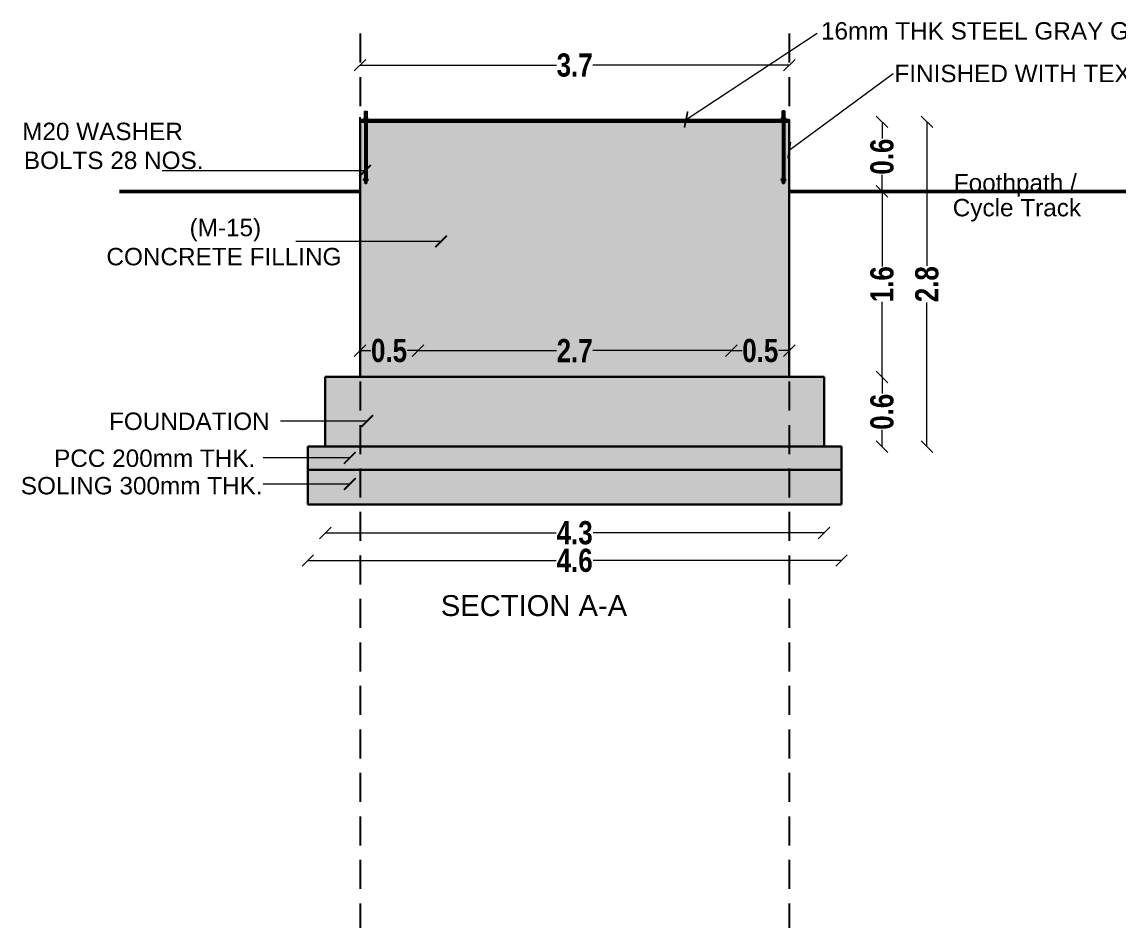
# Model space of a CAD drawing. Header units: metres. Extents: x 6 to 601, y -20 to 118.
# Drawn here: x 99.42 to 108.87, y 7.33 to 15.07 of the extents above; entities that cross this region are included whole.
import ezdxf
from ezdxf.enums import TextEntityAlignment as Align

# ---------------------------------------------------------------- set-up
doc = ezdxf.new("R2010")
doc.units = ezdxf.units.M
doc.header["$MEASUREMENT"] = 0
doc.linetypes.add('HIDDEN', pattern=[0.375, 0.25, -0.125])
for name, color, linetype in [('DWG', 150, 'Continuous'), ('HATCH', 8, 'Continuous'), ('ProfileEdges', 7, 'Continuous')]:
    doc.layers.add(name, color=color, linetype=linetype)
doc.layers.add('foundation wall and slab', color=7, linetype='Continuous', lineweight=30)
doc.styles.add('AR', font='arial.ttf')
doc.styles.add('ARIAL', font='arialbd.ttf', dxfattribs={"width": 0.8})
doc.styles.add('PDF Arial', font='arial.ttf')
doc.dimstyles.new('PDA_Dimentions', dxfattribs={"dimtxt": 0.3, "dimasz": 0.1, "dimexe": 0.075, "dimexo": 0.625, "dimgap": 0.1, "dimtad": 1, "dimdsep": 46, "dimtxsty": 'ARIAL', "dimblk": 'ARCHTICK', "dimcen": 0.09, "dimadec": 0, "dimazin": 0, "dimtfac": 1, "dimtmove": 1, "dimatfit": 3, "dimldrblk": 'ARCHTICK', "dimfxl": 1, "dimfxlon": 1, "dimlwd": 9, "dimarcsym": 0})
pattern_1 = [(37.5, (-4.18811, -11.503938), (-0.001070887, 0.032756004), [0, -0.02584, 0, -0.0289, 0, -0.027625]), (7.5, (-4.18811, -11.50394), (0.030086204, 0.047976483), [0, -0.01394, 0, -0.02329, 0, -0.008925]), (327.5, (-4.20902, -11.503938), (0.052940412, 9.6204e-05), [0, -0.0085, 0, -0.0306, 0, -0.03995]), (317.5, (-4.20902, -11.50394), (0.051104152, 0.014920485), [0, -0.00425, 0, -0.02006, 0, -0.02295])]

# ---------------------------------------------------------------- blocks, each defined once
blk = doc.blocks.new('_Oblique')
at = {"color": 0, "linetype": 'ByBlock', "lineweight": -2}
blk.add_line((-0.5, -0.5), (0.5, 0.5), dxfattribs=at)
blk = doc.blocks.new('*D132')
at = {"color": 0, "lineweight": 9, "transparency": 16777216}
for p, q in [((102.3391, 12.238), (102.4318, 12.238)), ((102.8391, 12.238), (102.7464, 12.238))]:
    blk.add_line(p, q, dxfattribs=at)
at = {"layer": 'Defpoints', "color": 0, "transparency": 16777216}
for p in [(102.3391, 12.5158), (102.8391, 12.5158), (102.8391, 12.238)]:
    blk.add_point(p, dxfattribs=at)
at = {"color": 0, "lineweight": 9, "transparency": 16777216, "xscale": 0.1, "yscale": 0.1, "zscale": 0.1, "rotation": 180}
blk.add_blockref('_Oblique', (102.3391, 12.238), dxfattribs=at)
at = {"color": 0, "lineweight": 9, "transparency": 16777216, "xscale": 0.1, "yscale": 0.1, "zscale": 0.1}
blk.add_blockref('_Oblique', (102.8391, 12.238), dxfattribs=at)
at = {"color": 0, "transparency": 16777216, "insert": (102.5891, 12.238), "char_height": 0.2, "attachment_point": 5, "style": 'ARIAL'}
blk.add_mtext('0.5', dxfattribs=at)
blk = doc.blocks.new('_ArchTick')
at = {"color": 0, "linetype": 'ByBlock', "const_width": 0.15}
blk.add_lwpolyline([(-0.5, -0.5), (0.5, 0.5)], dxfattribs=at)
blk = doc.blocks.new('*D133')
at = {"color": 0, "lineweight": 9, "transparency": 16777216}
for p, q in [((102.8391, 12.238), (104.0315, 12.238)), ((105.5391, 12.238), (104.3467, 12.238))]:
    blk.add_line(p, q, dxfattribs=at)
at = {"layer": 'Defpoints', "color": 0, "transparency": 16777216}
for p in [(102.8391, 12.5158), (105.5391, 12.5158), (105.5391, 12.238)]:
    blk.add_point(p, dxfattribs=at)
at = {"color": 0, "lineweight": 9, "transparency": 16777216, "xscale": 0.1, "yscale": 0.1, "zscale": 0.1, "rotation": 180}
blk.add_blockref('_Oblique', (102.8391, 12.238), dxfattribs=at)
at = {"color": 0, "lineweight": 9, "transparency": 16777216, "xscale": 0.1, "yscale": 0.1, "zscale": 0.1}
blk.add_blockref('_Oblique', (105.5391, 12.238), dxfattribs=at)
at = {"color": 0, "transparency": 16777216, "insert": (104.1891, 12.238), "char_height": 0.2, "attachment_point": 5, "style": 'ARIAL'}
blk.add_mtext('2.7', dxfattribs=at)
blk = doc.blocks.new('*D134')
at = {"color": 0, "lineweight": 9, "transparency": 16777216}
for p, q in [((105.5391, 12.238), (105.6318, 12.238)), ((106.0391, 12.238), (105.9464, 12.238))]:
    blk.add_line(p, q, dxfattribs=at)
at = {"layer": 'Defpoints', "color": 0, "transparency": 16777216}
for p in [(105.5391, 12.5158), (106.0391, 12.5158), (106.0391, 12.238)]:
    blk.add_point(p, dxfattribs=at)
at = {"color": 0, "lineweight": 9, "transparency": 16777216, "xscale": 0.1, "yscale": 0.1, "zscale": 0.1, "rotation": 180}
blk.add_blockref('_Oblique', (105.5391, 12.238), dxfattribs=at)
at = {"color": 0, "lineweight": 9, "transparency": 16777216, "xscale": 0.1, "yscale": 0.1, "zscale": 0.1}
blk.add_blockref('_Oblique', (106.0391, 12.238), dxfattribs=at)
at = {"color": 0, "transparency": 16777216, "insert": (105.7891, 12.238), "char_height": 0.2, "attachment_point": 5, "style": 'ARIAL'}
blk.add_mtext('0.5', dxfattribs=at)
blk = doc.blocks.new('*D125')
at = {"color": 0, "lineweight": 9, "transparency": 16777216}
for p, q in [((102.3391, 14.6997), (104.0329, 14.6997)), ((106.0391, 14.6997), (104.3453, 14.6997))]:
    blk.add_line(p, q, dxfattribs=at)
at = {"layer": 'Defpoints', "color": 0, "transparency": 16777216}
for p in [(102.3391, 14.6997), (102.3391, 13.9109), (106.0391, 13.9109)]:
    blk.add_point(p, dxfattribs=at)
at = {"color": 0, "lineweight": 9, "transparency": 16777216, "xscale": 0.1, "yscale": 0.1, "zscale": 0.1, "rotation": 180}
blk.add_blockref('_Oblique', (102.3391, 14.6997), dxfattribs=at)
at = {"color": 0, "lineweight": 9, "transparency": 16777216, "xscale": 0.1, "yscale": 0.1, "zscale": 0.1}
blk.add_blockref('_Oblique', (106.0391, 14.6997), dxfattribs=at)
at = {"color": 0, "transparency": 16777216, "insert": (104.1891, 14.6997), "char_height": 0.2, "attachment_point": 5, "style": 'ARIAL'}
blk.add_mtext('3.7', dxfattribs=at)
blk = doc.blocks.new('*D126')
at = {"color": 0, "lineweight": 9, "transparency": 16777216}
for p, q in [((101.8891, 10.4286), (104.0298, 10.4286)), ((106.4891, 10.4286), (104.3484, 10.4286))]:
    blk.add_line(p, q, dxfattribs=at)
at = {"layer": 'Defpoints', "color": 0, "transparency": 16777216}
for p in [(101.8891, 10.9109), (106.4891, 10.9109), (106.4891, 10.4286)]:
    blk.add_point(p, dxfattribs=at)
at = {"color": 0, "lineweight": 9, "transparency": 16777216, "xscale": 0.1, "yscale": 0.1, "zscale": 0.1, "rotation": 180}
blk.add_blockref('_Oblique', (101.8891, 10.4286), dxfattribs=at)
at = {"color": 0, "lineweight": 9, "transparency": 16777216, "xscale": 0.1, "yscale": 0.1, "zscale": 0.1}
blk.add_blockref('_Oblique', (106.4891, 10.4286), dxfattribs=at)
at = {"color": 0, "transparency": 16777216, "insert": (104.1891, 10.4286), "char_height": 0.2, "attachment_point": 5, "style": 'ARIAL'}
blk.add_mtext('4.6', dxfattribs=at)
blk = doc.blocks.new('*D127')
at = {"color": 0, "lineweight": 9, "transparency": 16777216}
for p, q in [((102.0391, 10.6665), (104.0306, 10.6665)), ((106.3391, 10.6665), (104.3476, 10.6665))]:
    blk.add_line(p, q, dxfattribs=at)
at = {"layer": 'Defpoints', "color": 0, "transparency": 16777216}
for p in [(102.0391, 11.4109), (106.3391, 11.4109), (106.3391, 10.6665)]:
    blk.add_point(p, dxfattribs=at)
at = {"color": 0, "lineweight": 9, "transparency": 16777216, "xscale": 0.1, "yscale": 0.1, "zscale": 0.1, "rotation": 180}
blk.add_blockref('_Oblique', (102.0391, 10.6665), dxfattribs=at)
at = {"color": 0, "lineweight": 9, "transparency": 16777216, "xscale": 0.1, "yscale": 0.1, "zscale": 0.1}
blk.add_blockref('_Oblique', (106.3391, 10.6665), dxfattribs=at)
at = {"color": 0, "transparency": 16777216, "insert": (104.1891, 10.6665), "char_height": 0.2, "attachment_point": 5, "style": 'ARIAL'}
blk.add_mtext('4.3', dxfattribs=at)
blk = doc.blocks.new('*D128')
at = {"color": 0, "lineweight": 9, "transparency": 16777216}
for p, q in [((107.2258, 14.2109), (107.2258, 12.9685)), ((107.2258, 11.4109), (107.2258, 12.6533))]:
    blk.add_line(p, q, dxfattribs=at)
at = {"layer": 'Defpoints', "color": 0, "transparency": 16777216}
for p in [(106.0391, 14.2109), (106.3391, 11.4109), (107.2258, 11.4109)]:
    blk.add_point(p, dxfattribs=at)
at = {"color": 0, "lineweight": 9, "transparency": 16777216, "xscale": 0.1, "yscale": 0.1, "zscale": 0.1}
for p, rotation in [((107.2258, 14.2109), 90), ((107.2258, 11.4109), 270)]:
    blk.add_blockref('_Oblique', p, dxfattribs=dict(at, rotation=rotation))
at = {"color": 0, "transparency": 16777216, "insert": (107.2258, 12.8109), "char_height": 0.2, "attachment_point": 5, "rotation": 90, "style": 'ARIAL'}
blk.add_mtext('2.8', dxfattribs=at)
blk = doc.blocks.new('*D129')
at = {"color": 0, "lineweight": 9, "transparency": 16777216}
for p, q in [((106.8388, 13.6109), (106.8388, 12.9634)), ((106.8388, 12.0109), (106.8388, 12.6584))]:
    blk.add_line(p, q, dxfattribs=at)
at = {"layer": 'Defpoints', "color": 0, "transparency": 16777216}
for p in [(106.336, 13.6109), (106.3391, 12.0109), (106.8388, 12.0109)]:
    blk.add_point(p, dxfattribs=at)
at = {"color": 0, "lineweight": 9, "transparency": 16777216, "xscale": 0.1, "yscale": 0.1, "zscale": 0.1}
for p, rotation in [((106.8388, 13.6109), 90), ((106.8388, 12.0109), 270)]:
    blk.add_blockref('_Oblique', p, dxfattribs=dict(at, rotation=rotation))
at = {"color": 0, "lineweight": 50, "transparency": 16777216, "insert": (106.8388, 12.8109), "char_height": 0.2, "attachment_point": 5, "rotation": 90, "style": 'ARIAL'}
blk.add_mtext('1.6', dxfattribs=at)
blk = doc.blocks.new('*D130')
at = {"color": 0, "lineweight": 9, "transparency": 16777216}
for p, q in [((106.8388, 12.0109), (106.8388, 11.8676)), ((106.8388, 11.4109), (106.8388, 11.5542))]:
    blk.add_line(p, q, dxfattribs=at)
at = {"layer": 'Defpoints', "color": 0, "transparency": 16777216}
for p in [(106.6391, 12.0109), (106.8388, 12.0109), (106.6391, 11.4109)]:
    blk.add_point(p, dxfattribs=at)
at = {"color": 0, "lineweight": 9, "transparency": 16777216, "xscale": 0.1, "yscale": 0.1, "zscale": 0.1}
for p, rotation in [((106.8388, 12.0109), 90), ((106.8388, 11.4109), 270)]:
    blk.add_blockref('_Oblique', p, dxfattribs=dict(at, rotation=rotation))
at = {"color": 0, "transparency": 16777216, "insert": (106.8388, 11.7109), "char_height": 0.2, "attachment_point": 5, "rotation": 90, "style": 'ARIAL'}
blk.add_mtext('0.6', dxfattribs=at)
blk = doc.blocks.new('*D131')
at = {"color": 0, "lineweight": 9, "transparency": 16777216}
for p, q in [((106.8388, 14.2109), (106.8388, 14.0676)), ((106.8388, 13.6109), (106.8388, 13.7542))]:
    blk.add_line(p, q, dxfattribs=at)
at = {"layer": 'Defpoints', "color": 0, "transparency": 16777216}
for p in [(105.8891, 14.2109), (106.8388, 14.2109), (105.8891, 13.6109)]:
    blk.add_point(p, dxfattribs=at)
at = {"color": 0, "lineweight": 9, "transparency": 16777216, "xscale": 0.1, "yscale": 0.1, "zscale": 0.1}
for p, rotation in [((106.8388, 14.2109), 90), ((106.8388, 13.6109), 270)]:
    blk.add_blockref('_Oblique', p, dxfattribs=dict(at, rotation=rotation))
at = {"color": 0, "transparency": 16777216, "insert": (106.8388, 13.9109), "char_height": 0.2, "attachment_point": 5, "rotation": 90, "style": 'ARIAL'}
blk.add_mtext('0.6', dxfattribs=at)

msp = doc.modelspace()

# ---------------------------------------------------------------- hatches: boundary and pattern name
at = {"true_color": 0x636466, "transparency": 33554666}
h = msp.add_hatch(color=251, dxfattribs=at)
h.dxf.hatch_style = 1
h.paths.add_polyline_path([(106.0391, 14.2309), (105.9971, 14.2309), (105.9971, 14.2109), (106.0391, 14.2109)])
h.paths.add_polyline_path([(105.9811, 14.2309), (102.3971, 14.2309), (102.3971, 14.2109), (105.9811, 14.2109)])
h.paths.add_polyline_path([(102.3811, 14.2309), (102.3731, 14.2309), (102.3391, 14.2309), (102.3391, 14.2109), (102.3811, 14.2109)])
at = {"true_color": 0x636466}
h = msp.add_hatch(dxfattribs=at)
h.set_pattern_fill('AR-SAND', color=251, scale=0.017, style=0)
h.set_pattern_definition(pattern_1)
h.paths.add_polyline_path([(106.0391, 12.0109), (106.0391, 14.2109), (102.3391, 14.2109), (102.3391, 12.0109)])
at = {"true_color": 0x939598}
h = msp.add_hatch(dxfattribs=at)
h.set_pattern_fill('AR-CONC', color=252, scale=0.02, style=0)
h.set_pattern_definition([(50, (-4.18811, -11.50394), (0.14345204, -0.01255043), [0.015, -0.165]), (355, (-4.18811, -11.50394), (-0.02775027, 0.15043843), [0.012, -0.132]), (100.45144, (-4.17616, -11.50498), (0.11570177, 0.137888), [0.01274804, -0.14022842]), (46.1842, (-4.18811, -11.46394), (0.21344827, -0.03310386), [0.0225, -0.2475]), (96.63564, (-4.17032, -11.4667), (0.1869324, 0.19482372), [0.01912207, -0.21034275]), (351.18416, (-4.1881, -11.46394), (0.1869324, 0.1948237), [0.018, -0.198]), (21, (-4.16811, -11.47394), (0.11938141, -0.08052378), [0.015, -0.165]), (326, (-4.16811, -11.47394), (0.04866307, 0.14503), [0.012, -0.132]), (71.45144, (-4.15816, -11.48065), (0.16804448, 0.06450623), [0.01274804, -0.14022842]), (37.5, (-4.18811, -11.50394), (0.00243197, 0.06657877), [0, -0.1304, 0, -0.134, 0, -0.1325]), (7.5, (-4.18811, -11.50394), (0.052613907, 0.078882342), [0, -0.0764, 0, -0.1274, 0, -0.0505]), (327.5, (-4.23271, -11.50394), (0.106764487, -0.004510974), [0, -0.05, 0, -0.156, 0, -0.207]), (317.5, (-4.25271, -11.50394), (0.11663723, 0.020021), [0, -0.065, 0, -0.1036, 0, -0.147])])
h.paths.add_polyline_path([(106.0391, 12.0109), (102.3391, 12.0109), (102.3391, 11.4109), (106.0391, 11.4109)])
h.paths.add_polyline_path([(106.3391, 12.0109), (106.0391, 12.0109), (106.0391, 11.4109), (106.3391, 11.4109)])
h.paths.add_polyline_path([(102.3391, 12.0109), (102.0391, 12.0109), (102.0391, 11.4109), (102.3391, 11.4109)])
at = {"true_color": 0x636466}
h = msp.add_hatch(dxfattribs=at)
h.set_pattern_fill('AR-SAND', color=251, scale=0.017, style=0)
h.set_pattern_definition(pattern_1)
h.paths.add_polyline_path([(106.0391, 11.4109), (102.3391, 11.4109), (102.3391, 11.2109), (106.0391, 11.2109)])
h.paths.add_polyline_path([(106.4891, 11.4109), (106.0391, 11.4109), (106.0391, 11.2109), (106.4891, 11.2109)])
h.paths.add_polyline_path([(102.3391, 11.4109), (101.8891, 11.4109), (101.8891, 11.2109), (102.3391, 11.2109)])
at = {"true_color": 0xbc7b71}
h = msp.add_hatch(dxfattribs=at)
h.set_pattern_fill('GRAVEL', color=23, scale=0.086, style=0)
h.set_pattern_definition([(228.0127875, (-4.12619, -11.417938), (-0.688, -0.774), [0.011570096, -1.14544157]), (184.9697407, (-4.13393, -11.426538), (1.032, 0.086), [0.01985465, -1.96560953]), (132.510447, (-4.15371, -11.428258), (0.86, -0.946), [0.01399977, -1.385978803]), (267.273689, (-4.18725, -11.449758), (0.086, 1.72), [0.01808047, -1.78996599]), (292.833654, (-4.18811, -11.467818), (-0.43, 1.032), [0.01772933, -1.75520609]), (357.273689, (-4.18123, -11.484158), (-1.72, 0.086), [0.01808047, -1.78996599]), (37.6942405, (-4.1631702, -11.485018), (-1.118, -0.86), [0.023910494, -2.367136975]), (72.2553284, (-4.1442502, -11.470398), (0.602, 1.892), [0.02257397, -2.23482365]), (121.4295656, (-4.13737, -11.448898), (-0.688, 1.118), [0.0181417, -1.79603029]), (175.236358, (-4.14683, -11.433418), (0.946, -0.086), [0.02071155, -1.01486558]), (222.3974378, (-4.1674702, -11.431698), (-1.032, -0.946), [0.02678453, -2.65167025]), (138.814075, (-4.10211, -11.450618), (-0.602, 0.516), [0.009141886, -0.905050654]), (171.4692344, (-4.10899, -11.444598), (1.118, -0.172), [0.01739238, -1.72184998]), (225, (-4.12619, -11.44202), (-1e-17, -0.086), [0.012162206, -0.10946016]), (203.19859, (-4.13221, -11.431698), (0.43, 0.172), [0.00654959, -0.6484069]), (291.80141, (-4.13823, -11.434278), (-0.086, 0.258), [0.00926246, -0.453861715]), (30.963757, (-4.13479, -11.442878), (0.258, 0.172), [0.015043894, -0.48641797]), (161.56505, (-4.12189, -11.435138), (0.172, -0.086), [0.010878226, -0.26107765]), (16.3895403, (-4.18811, -11.434278), (0.86, 0.258), [0.0152392, -1.50868468]), (70.346176, (-4.17349, -11.429978), (-0.344, -0.946), [0.012784846, -1.265697066]), (293.19859, (-4.12189, -11.417938), (-0.172, 0.43), [0.01309909, -0.6418574]), (343.6104597, (-4.11673, -11.429978), (-0.86, 0.258), [0.0152392, -1.50868468]), (339.443955, (-4.18811, -11.487598), (-0.43, 0.172), [0.01469568, -0.72008864]), (294.7751406, (-4.17435, -11.492758), (-0.43, 0.946), [0.01231331, -1.219019303]), (66.80141, (-4.12103, -11.503938), (0.172, 0.43), [0.01309909, -0.6418574]), (17.3540246, (-4.11587, -11.491898), (-1.118, -0.344), [0.014416266, -1.42720643]), (69.443955, (-4.16317, -11.503938), (-0.172, -0.43), [0.00734784, -0.72743648]), (101.309932, (-4.12619, -11.503938), (-0.086, 0.344), [0.00438514, -0.43413054]), (165.963757, (-4.12705, -11.499638), (0.258, -0.086), [0.01772933, -0.336857754]), (186.009006, (-4.14425, -11.495338), (0.86, 0.086), [0.0164303, -1.62659739]), (303.690068, (-4.13479, -11.450618), (-0.086, 0.172), [0.01240309, -0.29767432]), (353.1572266, (-4.1279102, -11.460938), (1.462, -0.172), [0.021654284, -2.143770386]), (60.945396, (-4.10641, -11.463518), (-0.344, -0.602), [0.008854216, -0.876569976]), (90, (-4.10211, -11.45578), (-0.086, 0.086), [0.00516, -0.08084]), (120.256437, (-4.14597, -11.492758), (0.344, -0.602), [0.011947464, -1.18280272]), (48.0127875, (-4.15199, -11.482438), (0.688, 0.774), [0.02314019, -1.133871476]), (0, (-4.13651, -11.46524), (0.086, 0.086), [0.02236, -0.06364]), (325.3048465, (-4.11415, -11.465238), (0.86, -0.602), [0.013597804, -1.34618159]), (254.054604, (-4.10297, -11.472978), (-0.086, -0.344), [0.01252177, -0.61356768]), (207.6459754, (-4.10641, -11.485018), (-1.634, -0.86), [0.02038759, -2.01837478]), (175.4260787, (-4.1244702, -11.494478), (-1.118, 0.086), [0.021568714, -2.13530031])])
h.paths.add_polyline_path([(106.4891, 11.2109), (101.8891, 11.2109), (101.8891, 10.9109), (106.4891, 10.9109)])

# ---------------------------------------------------------------- linework, layer by layer
at = {"color": 251, "linetype": 'HIDDEN', "true_color": 0x636466}
for p, q in [((102.3391, 14.9717), (102.3391, 3.0631)), ((106.0391, 14.9717), (106.0391, 3.0631))]:
    msp.add_line(p, q, dxfattribs=at)
for p, q in [((102.3391, 14.2109), (102.3391, 14.2509)), ((102.3391, 14.2309), (106.0391, 14.2309)), ((106.0391, 14.2109), (102.3391, 14.2109)), ((106.0391, 14.2309), (106.0391, 14.2109))]:
    msp.add_line(p, q)
at = {"lineweight": 50}
for points in [[(102.3391, 13.6109), (100.2661, 13.6109)], [(106.0391, 13.6109), (109.1322, 13.6109)]]:
    msp.add_lwpolyline(points, dxfattribs=at)
at = {"layer": 'DWG'}
for p, q in [((102.3811, 14.2477), (102.3811, 14.3043)), ((102.3971, 14.3043), (102.3971, 14.2477)), ((105.9811, 14.3043), (105.9827, 14.3059)), ((105.9827, 14.3059), (105.9811, 14.3043)), ((105.9811, 14.2477), (105.9811, 14.3043)), ((105.9811, 14.3043), (105.9971, 14.3043)), ((105.9811, 14.3043), (105.9811, 14.2477)), ((105.9971, 14.3043), (105.9811, 14.3043)), ((105.9955, 14.3059), (105.9971, 14.3043)), ((105.9971, 14.3043), (105.9955, 14.3059)), ((105.9971, 14.3043), (105.9971, 14.2477)), ((105.9971, 14.2477), (105.9971, 14.3043)), ((102.4051, 14.2349), (102.3731, 14.2349)), ((102.3731, 14.2349), (102.3731, 14.2309)), ((102.4051, 14.2309), (102.3731, 14.2309)), ((102.3768, 14.2472), (102.376, 14.2467)), ((102.376, 14.2467), (102.376, 14.2359)), ((102.3768, 14.2354), (102.376, 14.2359)), ((102.3792, 14.2477), (102.399, 14.2477)), ((102.3792, 14.2349), (102.399, 14.2349)), ((102.3811, 14.2309), (102.3811, 13.7191)), ((102.3971, 14.2309), (102.3811, 14.2309)), ((102.3827, 14.2127), (102.3811, 14.2099)), ((102.3825, 14.2467), (102.3817, 14.2472)), ((102.3825, 14.2359), (102.3817, 14.2354)), ((102.3825, 14.2467), (102.3825, 14.2359)), ((102.3827, 14.2127), (102.3955, 14.2127)), ((102.3955, 14.2127), (102.3971, 14.2099)), ((102.3966, 14.2472), (102.3957, 14.2467)), ((102.3957, 14.2467), (102.3957, 14.2359)), ((102.3966, 14.2354), (102.3957, 14.2359)), ((102.3971, 14.2309), (102.3971, 13.7191)), ((102.4023, 14.2467), (102.4014, 14.2472)), ((102.4023, 14.2359), (102.4014, 14.2354)), ((102.4023, 14.2359), (102.4023, 14.2467)), ((102.4051, 14.2349), (102.4051, 14.2309)), ((106.0051, 14.2349), (105.9731, 14.2349)), ((105.9731, 14.2349), (105.9731, 14.2309)), ((105.9731, 14.2349), (106.0051, 14.2349)), ((105.9731, 14.2349), (105.9731, 14.2309)), ((106.0051, 14.2309), (105.9731, 14.2309)), ((105.9731, 14.2309), (106.0051, 14.2309)), ((105.9768, 14.2472), (105.976, 14.2467)), ((105.976, 14.2467), (105.9768, 14.2472)), ((105.976, 14.2467), (105.976, 14.2359)), ((105.976, 14.2359), (105.976, 14.2467)), ((105.9768, 14.2354), (105.976, 14.2359)), ((105.976, 14.2359), (105.9768, 14.2354)), ((105.9792, 14.2477), (105.999, 14.2477)), ((105.999, 14.2477), (105.9792, 14.2477)), ((105.9792, 14.2349), (105.999, 14.2349)), ((105.999, 14.2349), (105.9792, 14.2349)), ((105.9811, 14.2309), (105.9811, 13.7191)), ((105.9971, 14.2309), (105.9811, 14.2309)), ((105.9811, 14.2309), (105.9811, 13.7191)), ((105.9811, 14.2309), (105.9971, 14.2309)), ((105.9827, 14.2127), (105.9811, 14.2099)), ((105.9827, 14.2127), (105.9811, 14.2099)), ((105.9825, 14.2467), (105.9817, 14.2472)), ((105.9817, 14.2472), (105.9825, 14.2467)), ((105.9825, 14.2359), (105.9817, 14.2354)), ((105.9817, 14.2354), (105.9825, 14.2359)), ((105.9825, 14.2467), (105.9825, 14.2359)), ((105.9825, 14.2467), (105.9825, 14.2359)), ((105.9827, 14.2127), (105.9955, 14.2127)), ((105.9955, 14.2127), (105.9827, 14.2127)), ((105.9955, 14.2127), (105.9971, 14.2099)), ((105.9955, 14.2127), (105.9971, 14.2099)), ((105.9966, 14.2472), (105.9957, 14.2467)), ((105.9957, 14.2467), (105.9966, 14.2472)), ((105.9957, 14.2467), (105.9957, 14.2359)), ((105.9957, 14.2467), (105.9957, 14.2359)), ((105.9966, 14.2354), (105.9957, 14.2359)), ((105.9957, 14.2359), (105.9966, 14.2354)), ((105.9971, 14.2309), (105.9971, 13.7191)), ((105.9971, 14.2309), (105.9971, 13.7191)), ((106.0023, 14.2467), (106.0014, 14.2472)), ((106.0014, 14.2472), (106.0023, 14.2467)), ((106.0023, 14.2359), (106.0014, 14.2354)), ((106.0014, 14.2354), (106.0023, 14.2359)), ((106.0023, 14.2359), (106.0023, 14.2467)), ((106.0023, 14.2467), (106.0023, 14.2359)), ((106.0051, 14.2349), (106.0051, 14.2309)), ((106.0051, 14.2349), (106.0051, 14.2309)), ((102.3811, 14.1543), (102.3827, 14.1559)), ((102.3811, 14.1543), (102.3971, 14.1543)), ((102.3827, 14.1559), (102.3955, 14.1559)), ((102.3955, 14.1559), (102.3971, 14.1543)), ((105.9827, 14.1559), (105.9955, 14.1559)), ((105.9955, 14.1559), (105.9827, 14.1559)), ((102.3731, 13.7151), (102.3731, 13.7191)), ((102.4051, 13.7191), (102.3731, 13.7191)), ((102.4051, 13.7151), (102.3731, 13.7151)), ((102.3768, 13.7146), (102.376, 13.7141)), ((102.376, 13.7033), (102.376, 13.7141)), ((102.3768, 13.7028), (102.376, 13.7033)), ((102.3792, 13.7151), (102.399, 13.7151)), ((102.3792, 13.7023), (102.399, 13.7023)), ((102.3971, 13.7191), (102.3811, 13.7191)), ((102.3811, 13.7023), (102.3811, 13.6839)), ((102.3825, 13.7141), (102.3817, 13.7146)), ((102.3825, 13.7033), (102.3817, 13.7028)), ((102.3825, 13.7033), (102.3825, 13.7141)), ((102.3966, 13.7146), (102.3957, 13.7141)), ((102.3957, 13.7033), (102.3957, 13.7141)), ((102.3966, 13.7028), (102.3957, 13.7033)), ((102.3971, 13.6839), (102.3971, 13.7023)), ((102.4023, 13.7141), (102.4014, 13.7146)), ((102.4023, 13.7033), (102.4014, 13.7028)), ((102.4023, 13.7141), (102.4023, 13.7033)), ((102.4051, 13.7151), (102.4051, 13.7191)), ((105.9731, 13.7151), (105.9731, 13.7191)), ((106.0051, 13.7191), (105.9731, 13.7191)), ((105.9731, 13.7151), (105.9731, 13.7191)), ((105.9731, 13.7191), (106.0051, 13.7191)), ((106.0051, 13.7151), (105.9731, 13.7151)), ((105.9731, 13.7151), (106.0051, 13.7151)), ((105.9768, 13.7146), (105.976, 13.7141)), ((105.976, 13.7141), (105.9768, 13.7146)), ((105.976, 13.7033), (105.976, 13.7141)), ((105.976, 13.7141), (105.976, 13.7033)), ((105.9768, 13.7028), (105.976, 13.7033)), ((105.976, 13.7033), (105.9768, 13.7028)), ((105.9792, 13.7151), (105.999, 13.7151)), ((105.999, 13.7151), (105.9792, 13.7151)), ((105.9792, 13.7023), (105.999, 13.7023)), ((105.999, 13.7023), (105.9792, 13.7023)), ((105.9971, 13.7191), (105.9811, 13.7191)), ((105.9811, 13.7191), (105.9971, 13.7191)), ((105.9811, 13.7023), (105.9811, 13.6839)), ((105.9811, 13.6839), (105.9811, 13.7023)), ((105.9825, 13.7141), (105.9817, 13.7146)), ((105.9817, 13.7146), (105.9825, 13.7141)), ((105.9825, 13.7033), (105.9817, 13.7028)), ((105.9817, 13.7028), (105.9825, 13.7033)), ((105.9825, 13.7033), (105.9825, 13.7141)), ((105.9825, 13.7033), (105.9825, 13.7141)), ((105.9966, 13.7146), (105.9957, 13.7141)), ((105.9957, 13.7141), (105.9966, 13.7146)), ((105.9957, 13.7033), (105.9957, 13.7141)), ((105.9957, 13.7033), (105.9957, 13.7141)), ((105.9966, 13.7028), (105.9957, 13.7033)), ((105.9957, 13.7033), (105.9966, 13.7028)), ((105.9971, 13.6839), (105.9971, 13.7023)), ((105.9971, 13.7023), (105.9971, 13.6839)), ((106.0023, 13.7141), (106.0014, 13.7146)), ((106.0014, 13.7146), (106.0023, 13.7141)), ((106.0023, 13.7033), (106.0014, 13.7028)), ((106.0014, 13.7028), (106.0023, 13.7033)), ((106.0023, 13.7141), (106.0023, 13.7033)), ((106.0023, 13.7033), (106.0023, 13.7141)), ((106.0051, 13.7151), (106.0051, 13.7191)), ((106.0051, 13.7151), (106.0051, 13.7191)), ((102.3811, 13.6839), (102.3827, 13.6823)), ((102.3811, 13.6839), (102.3971, 13.6839)), ((102.3827, 13.6823), (102.3955, 13.6823)), ((102.3955, 13.6823), (102.3971, 13.6839)), ((105.9811, 13.6839), (105.9827, 13.6823)), ((105.9811, 13.6839), (105.9971, 13.6839)), ((105.9827, 13.6823), (105.9811, 13.6839)), ((105.9971, 13.6839), (105.9811, 13.6839)), ((105.9827, 13.6823), (105.9955, 13.6823)), ((105.9955, 13.6823), (105.9827, 13.6823)), ((105.9955, 13.6823), (105.9971, 13.6839)), ((105.9971, 13.6839), (105.9955, 13.6823))]:
    msp.add_line(p, q, dxfattribs=at)
for points in [[(102.3827, 14.3059), (102.3827, 14.2477)], [(102.3827, 14.2843), (102.3955, 14.2783)], [(102.3827, 14.2793), (102.3955, 14.2733)], [(102.3827, 14.2743), (102.3955, 14.2683)], [(102.3827, 14.2693), (102.3955, 14.2633)], [(102.3955, 14.2477), (102.3955, 14.3059)], [(105.9827, 14.3059), (105.9827, 14.2477)], [(105.9827, 14.2477), (105.9827, 14.3059)], [(105.9827, 14.3043), (105.9955, 14.2983)], [(105.9955, 14.3043), (105.9827, 14.2983)], [(105.9827, 14.2993), (105.9955, 14.2933)], [(105.9955, 14.2993), (105.9827, 14.2933)], [(105.9827, 14.2943), (105.9955, 14.2883)], [(105.9955, 14.2943), (105.9827, 14.2883)], [(105.9827, 14.2893), (105.9955, 14.2833)], [(105.9955, 14.2893), (105.9827, 14.2833)], [(105.9827, 14.2843), (105.9955, 14.2783)], [(105.9955, 14.2843), (105.9827, 14.2783)], [(105.9827, 14.2793), (105.9955, 14.2733)], [(105.9955, 14.2793), (105.9827, 14.2733)], [(105.9827, 14.2743), (105.9955, 14.2683)], [(105.9955, 14.2743), (105.9827, 14.2683)], [(105.9827, 14.2693), (105.9955, 14.2633)], [(105.9955, 14.2693), (105.9827, 14.2633)], [(105.9955, 14.2477), (105.9955, 14.3059)], [(105.9955, 14.3059), (105.9955, 14.2477)], [(102.3827, 14.2643), (102.3955, 14.2583)], [(102.3827, 14.2593), (102.3955, 14.2533)], [(102.3827, 14.2543), (102.3955, 14.2483)], [(102.3827, 14.2309), (102.3827, 14.2127)], [(102.3955, 14.2127), (102.3955, 14.2309)], [(105.9827, 14.2643), (105.9955, 14.2583)], [(105.9955, 14.2643), (105.9827, 14.2583)], [(105.9827, 14.2593), (105.9955, 14.2533)], [(105.9955, 14.2593), (105.9827, 14.2533)], [(105.9827, 14.2543), (105.9955, 14.2483)], [(105.9955, 14.2543), (105.9827, 14.2483)], [(105.9827, 14.2309), (105.9827, 14.2127)], [(105.9827, 14.2127), (105.9827, 14.2309)], [(105.9955, 14.2127), (105.9955, 14.2309)], [(105.9955, 14.2309), (105.9955, 14.2127)], [(102.3827, 14.1543), (102.3955, 14.1483)], [(102.3827, 14.1493), (102.3955, 14.1433)], [(102.3827, 14.1443), (102.3955, 14.1383)], [(102.3827, 14.1393), (102.3955, 14.1333)], [(102.3827, 13.6823), (102.3827, 13.7023)], [(102.3955, 13.7023), (102.3955, 13.6823)], [(105.9827, 13.6823), (105.9827, 13.7023)], [(105.9827, 13.7023), (105.9827, 13.6823)], [(105.9955, 13.7023), (105.9955, 13.6823)], [(105.9955, 13.6823), (105.9955, 13.7023)]]:
    msp.add_lwpolyline(points, dxfattribs=at)
for centre, radius, start, end in [((102.3792, 14.2417), 0.00596, 66.13507, 113.86493), ((102.3792, 14.2409), 0.00596, 246.13507, 293.86493), ((102.3891, 14.2259), 0.0218, 72.41205, 107.58795), ((102.3891, 14.2567), 0.0218, 252.41205, 287.58795), ((102.399, 14.2417), 0.00596, 66.13507, 113.86493), ((102.399, 14.2409), 0.00596, 246.13507, 293.86493), ((105.9792, 14.2417), 0.00596, 66.13507, 113.86493), ((105.9792, 14.2417), 0.00596, 66.13507, 113.86493), ((105.9792, 14.2409), 0.00596, 246.13507, 293.86493), ((105.9792, 14.2409), 0.00596, 246.13507, 293.86493), ((105.9891, 14.2259), 0.0218, 72.41205, 107.58795), ((105.9891, 14.2259), 0.0218, 72.41205, 107.58795), ((105.9891, 14.2567), 0.0218, 252.41205, 287.58795), ((105.9891, 14.2567), 0.0218, 252.41205, 287.58795), ((105.999, 14.2417), 0.00596, 66.13507, 113.86493), ((105.999, 14.2417), 0.00596, 66.13507, 113.86493), ((105.999, 14.2409), 0.00596, 246.13507, 293.86493), ((105.999, 14.2409), 0.00596, 246.13507, 293.86493), ((102.3792, 13.7091), 0.00596, 66.13507, 113.86493), ((102.3792, 13.7083), 0.00596, 246.13507, 293.86493), ((102.3891, 13.6933), 0.0218, 72.41205, 107.58795), ((102.3891, 13.7241), 0.0218, 252.41205, 287.58795), ((102.399, 13.7091), 0.00596, 66.13507, 113.86493), ((102.399, 13.7083), 0.00596, 246.13507, 293.86493), ((105.9792, 13.7091), 0.00596, 66.13507, 113.86493), ((105.9792, 13.7091), 0.00596, 66.13507, 113.86493), ((105.9792, 13.7083), 0.00596, 246.13507, 293.86493), ((105.9792, 13.7083), 0.00596, 246.13507, 293.86493), ((105.9891, 13.6933), 0.0218, 72.41205, 107.58795), ((105.9891, 13.6933), 0.0218, 72.41205, 107.58795), ((105.9891, 13.7241), 0.0218, 252.41205, 287.58795), ((105.9891, 13.7241), 0.0218, 252.41205, 287.58795), ((105.999, 13.7091), 0.00596, 66.13507, 113.86493), ((105.999, 13.7091), 0.00596, 66.13507, 113.86493), ((105.999, 13.7083), 0.00596, 246.13507, 293.86493), ((105.999, 13.7083), 0.00596, 246.13507, 293.86493)]:
    msp.add_arc(centre, radius, start, end, dxfattribs=at)
at = {"layer": 'foundation wall and slab'}
for points in [[(102.3391, 14.2109), (102.3391, 12.0109)], [(102.3391, 14.2109), (106.0391, 14.2109), (106.0391, 12.0109)], [(102.0391, 12.0109), (106.3391, 12.0109)], [(102.0391, 12.0109), (102.0391, 11.4109)], [(106.3391, 12.0109), (106.3391, 11.4109)], [(101.8891, 11.4109), (106.4891, 11.4109)], [(101.8891, 11.4109), (101.8891, 10.9109)], [(106.4891, 11.4109), (106.4891, 10.9109)], [(106.4891, 11.4109), (106.4891, 10.9109)], [(101.8891, 11.2109), (106.4891, 11.2109)], [(101.8891, 10.9109), (106.4891, 10.9109)]]:
    msp.add_lwpolyline(points, dxfattribs=at)

# ---------------------------------------------------------------- texts
at = {"layer": 'HATCH', "color": 7, "style": 'PDF Arial'}
for s, p in [('16mm THK STEEL GRAY GRANITE TOP', (106.3123, 14.9204)), ('FINISHED WITH TEXTURE PLASTER PAINT', (106.9457, 14.5534)), ('M20 WASHER', (99.4269, 14.0535)), ('BOLTS 28 NOS.', (99.4412, 13.8043)), ('Foothpath / ', (107.4573, 13.6109)), ('Cycle Track', (107.4482, 13.3962)), ('(M-15)', (100.8699, 13.2247)), ('CONCRETE FILLING', (100.1531, 12.9739)), ('FOUNDATION', (100.1753, 11.554)), ('PCC 200mm THK.', (99.7017, 11.2353)), ('SOLING 300mm THK.', (99.4151, 10.9986))]:
    msp.add_text(s, height=0.15, dxfattribs=at).set_placement(p)
at = {"layer": 'ProfileEdges', "style": 'AR'}
msp.add_text('SECTION A-A', height=0.18, dxfattribs=at).set_placement((103.8383, 10.0396), align=Align.MIDDLE_CENTER)

# ---------------------------------------------------------------- dimensions: what is measured, and where the dimension line sits
for base, p1, p2, picture, middle in [((102.3391, 14.6997), (106.0391, 13.9109), (102.3391, 13.9109), '*D125', (104.1891, 14.6997)), ((102.8391, 12.238), (102.3391, 12.5158), (102.8391, 12.5158), '*D132', (102.5891, 12.238)), ((105.5391, 12.238), (102.8391, 12.5158), (105.5391, 12.5158), '*D133', (104.1891, 12.238)), ((106.0391, 12.238), (105.5391, 12.5158), (106.0391, 12.5158), '*D134', (105.7891, 12.238)), ((106.3391, 10.6665), (102.0391, 11.4109), (106.3391, 11.4109), '*D127', (104.1891, 10.6665)), ((106.4891, 10.4286), (101.8891, 10.9109), (106.4891, 10.9109), '*D126', (104.1891, 10.4286))]:
    dim = msp.add_linear_dim(base=base, p1=p1, p2=p2, dimstyle='PDA_Dimentions', override={"dimtxt": 0.2, "dimgap": 0.01, "dimtad": 0, "dimblk": 'Oblique', "dimblk1": 'Oblique', "dimblk2": 'Oblique', "dimse1": 1, "dimse2": 1})
    dim.commit()
    dim.dimension.update_dxf_attribs({"geometry": picture, "text_midpoint": middle})
for base, p1, p2, picture, middle in [((106.8388, 14.2109), (105.8891, 13.6109), (105.8891, 14.2109), '*D131', (106.8388, 13.9109)), ((107.2258, 11.4109), (106.0391, 14.2109), (106.3391, 11.4109), '*D128', (107.2258, 12.8109))]:
    dim = msp.add_linear_dim(base=base, p1=p1, p2=p2, angle=90, dimstyle='PDA_Dimentions', override={"dimtxt": 0.2, "dimgap": 0.01, "dimtad": 0, "dimblk": 'Oblique', "dimblk1": 'Oblique', "dimblk2": 'Oblique', "dimse1": 1, "dimse2": 1})
    dim.commit()
    dim.dimension.update_dxf_attribs({"geometry": picture, "text_midpoint": middle})
at = {"lineweight": 50}
dim = msp.add_linear_dim(base=(106.8388, 12.0109), p1=(106.336, 13.6109), p2=(106.3391, 12.0109), angle=90, dimstyle='PDA_Dimentions', override={"dimtxt": 0.2, "dimgap": 0.01, "dimtad": 0, "dimblk": 'Oblique', "dimblk1": 'Oblique', "dimblk2": 'Oblique', "dimse1": 1, "dimse2": 1}, dxfattribs=at)
dim.commit()
dim.dimension.update_dxf_attribs({"geometry": '*D129', "text_midpoint": (106.8388, 12.8109)})
dim = msp.add_aligned_dim(p1=(106.6391, 11.4109), p2=(106.6391, 12.0109), distance=-0.1996, dimstyle='PDA_Dimentions', override={"dimtxt": 0.2, "dimgap": 0.01, "dimtad": 0, "dimblk": 'Oblique', "dimblk1": 'Oblique', "dimblk2": 'Oblique', "dimse1": 1, "dimse2": 1})
dim.commit()
dim.dimension.update_dxf_attribs({"geometry": '*D130', "text_midpoint": (106.8388, 11.7109)})

# ---------------------------------------------------------------- leaders
for points in [[(105.1493, 14.2309), (106.2797, 14.9748)], [(106.0391, 13.9669), (106.9337, 14.6286)], [(102.3814, 13.7885), (100.6345, 13.7885)], [(103.0376, 13.1794), (101.7865, 13.1794)], [(102.4007, 11.6311), (101.6533, 11.6311)], [(102.2507, 11.3124), (101.5033, 11.3124)], [(102.2507, 11.0879), (101.5033, 11.0879)]]:
    msp.add_leader(points, dimstyle='PDA_Dimentions', override={"dimtxt": 0.2, "dimgap": 0.01, "dimtad": 0, "dimse1": 1, "dimse2": 1})

doc.saveas('drawing.dxf')
